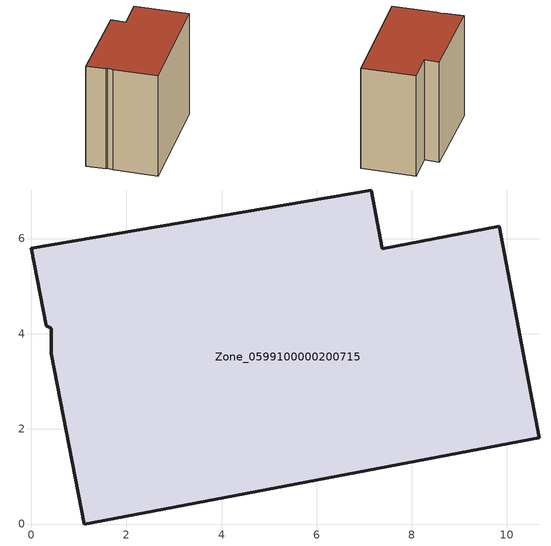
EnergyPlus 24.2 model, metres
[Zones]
Zone_0599100000200715
 floor ground (C_G): 0.31,4.17 0,5.8 7.15,7.02 7.38,5.79 9.84,6.26 10.68,1.81 1.11,0 0.42,3.58 0.42,4.12 z0
 wall outside (C_F): 7.38,5.79 7.15,7.02 0,5.8 0.31,4.17 0.42,4.12 0.42,3.58 1.11,0 10.68,1.81 9.84,6.26 7.38,5.79 z0:9.3
 roof outside (C_R): 0.42,3.58 1.11,0 10.68,1.81 9.84,6.26 7.38,5.79 7.15,7.02 0,5.8 0.31,4.17 0.42,4.12 z9.3
[BUILDING]
Pand.0599100000200715: North Axis=0; Terrain=City; Loads Convergence Tolerance Value=0.04; Temperature Convergence Tolerance Value=0.4; Solar Distribution=FullExterior; Maximum Number of Warmup Days=25; Minimum Number of Warmup Days=1
[Site:Location]
Rotterdam.The.Hague.AP_ZH_NLD Design_Conditions: Latitude=51.96; Longitude=4.45; Time Zone=1; Elevation=-4.5
[SITE:GROUNDTEMPERATURE:BUILDINGSURFACE]
18, 18, 18, 18, 18, 18, 18, 18, 18, 18, 18, 18
[MATERIAL] Thermal Absorptance=0.9; Solar Absorptance=0.7; Visible Absorptance=0.7
Name | Roughness | Thickness | Conductivity | Density | Specific Heat
G.TI.1946 | MediumSmooth | 0.15 | 1 | 540 | 1210
F.TI.1946 | Rough | 0.3 | 0.857143 | 1920 | 840
R.TI.1946 | MediumRough | 0.2 | 0.1 | 1500 | 1000
[CONSTRUCTION]
C_G: G.TI.1946
C_F: F.TI.1946
C_R: R.TI.1946
[ZONE]
Zone_0599100000200715: Type=1; Multiplier=1; Ceiling Height=Autocalculate; Volume=Autocalculate; Floor Area=autocalculate; Part of Total Floor Area=Yes
[ZONEINFILTRATION:DESIGNFLOWRATE]
Infil_Zone_0599100000200715: Zone or ZoneList or Space or SpaceList=Zone_0599100000200715; Schedule=AlwaysOn; Design Flow Rate Calculation Method=Flow/Area; Flow Rate per Floor Area=0.003; Constant Term Coefficient=1; Temperature Term Coefficient=0; Velocity Term Coefficient=0; Velocity Squared Term Coefficient=0
[HVACTEMPLATE:ZONE:IDEALLOADSAIRSYSTEM]
Zone_0599100000200715: Maximum Heating Supply Air Temperature=50; Minimum Cooling Supply Air Temperature=13; Maximum Heating Supply Air Humidity Ratio=0.0156; Minimum Cooling Supply Air Humidity Ratio=0.0077; Heating Limit=NoLimit; Cooling Limit=NoLimit; Dehumidification Control Type=ConstantSensibleHeatRatio; Cooling Sensible Heat Ratio=0.7; Dehumidification Setpoint=60; Humidification Control Type=None; Humidification Setpoint=30; Outdoor Air Method=None; Outdoor Air Flow Rate per Person=0.00944; Outdoor Air Flow Rate per Zone Floor Area=0; Outdoor Air Flow Rate per Zone=0; Demand Controlled Ventilation Type=None; Outdoor Air Economizer Type=NoEconomizer; Heat Recovery Type=None; Sensible Heat Recovery Effectiveness=0.7; Latent Heat Recovery Effectiveness=0.65
[ZONECONTROL:THERMOSTAT]
ThermostatControl_Zone_0599100000200715: Zone or ZoneList=Zone_0599100000200715; Control Type Schedule=DualSetpointControlType; Control 1=Thermostat_Zone_0599100000200715; Temperature Difference Between Cutout And Setpoint=0
[THERMOSTATSETPOINT:DUALSETPOINT]
Thermostat_Zone_0599100000200715: Heating Setpoint Temperature Schedule=HeatingSetpoint_Zone_0599100000200715; Cooling Setpoint Temperature Schedule=CoolingSetpoint_Zone_0599100000200715
[SCHEDULE:COMPACT]
HeatingSetpoint_Zone_0599100000200715: Through: 12/31, For: AllDays, Until: 24:00, 21
CoolingSetpoint_Zone_0599100000200715: Through: 12/31, For: AllDays, Until: 24:00, 24
DualSetpointControlType: Through: 12/31, For: AllDays, Until: 24:00, 4
AlwaysOn: Through: 12/31, For: AllDays, Until: 24:00, 1
